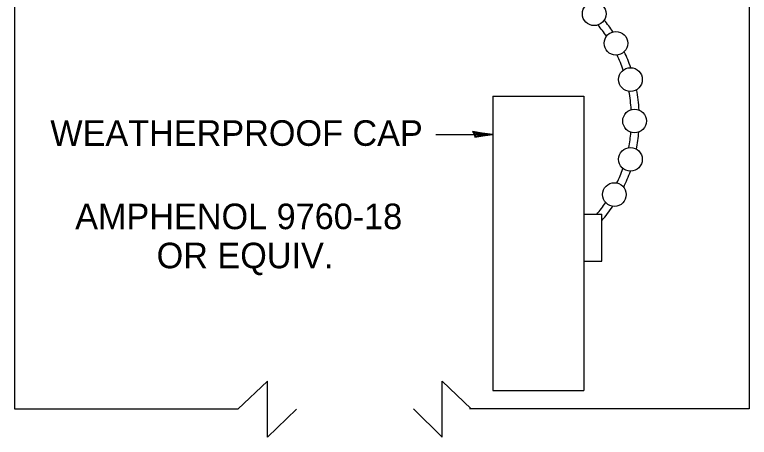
# Model space of a CAD drawing. Extents: x 0 to 2.83, y 0 to 1.83.
# Drawn here: x 1.0017 to 1.2106, y 0.2131 to 0.3333 of the extents above; entities that cross this region are included whole.
import ezdxf

# ---------------------------------------------------------------- set-up
doc = ezdxf.new("R2010")
doc.units = 0
doc.layers.add('RD_Pr_Roadway_Notes', color=7, linetype='Continuous')
doc.layers.add('SH_General_Details', color=7, linetype='Continuous')

msp = doc.modelspace()

# ---------------------------------------------------------------- linework, layer by layer
at = {"layer": 'RD_Pr_Roadway_Notes'}
msp.add_line((1.1215206684336663, 0.29925084539254565), (1.1377356684275568, 0.29925084539254565), dxfattribs=at)
msp.add_lwpolyline([(1.1324190017648637, 0.2993275120457019), (1.1325973350868224, 0.29853584537853856), (1.1348423350915908, 0.2988791787227001), (1.1377356684275568, 0.29925084539254565), (1.1346490017638207, 0.2996741787192728), (1.1319440017603934, 0.3001475120579209), (1.1324190017648637, 0.2993275120457019), (1.1326556684241293, 0.29880417871450443), (1.1357906684347092, 0.29925417872270005), (1.1323640017577112, 0.29985584539150256), (1.1328706684180199, 0.2991808453795816), (1.1343123351000846, 0.29927084539284365), (1.1329273350902498, 0.299484178721657)], dxfattribs=at)
at = {"layer": 'SH_General_Details'}
for p, q in [((1.2106190017529428, 0.49887584539254565), (1.2106190017529428, 0.22119584538539308)), ((1.001729001767248, 0.2211125120518114), (1.001729001767248, 0.33734751204599994)), ((1.1377356684275568, 0.31012917872270007), (1.1377356684275568, 0.22640751204838414)), ((1.1377356684275568, 0.31012917872270007), (1.163547335095018, 0.31012917872270007)), ((1.163547335095018, 0.31012917872270007), (1.163547335095018, 0.22640751204838414)), ((1.163547335095018, 0.27658417872538227), (1.1687156684265136, 0.27658417872538227)), ((1.1687156684265136, 0.2632625120480861), (1.1687156684265136, 0.27658417872538227)), ((1.163547335095018, 0.2632625120480861), (1.1687156684265136, 0.2632625120480861)), ((1.07362066841802, 0.2291375120480861), (1.0652223350868224, 0.2211125120518114)), ((1.07362066841802, 0.21313084538777727), (1.07362066841802, 0.2291375120480861)), ((1.1232990017600952, 0.2132125120555367), (1.1232990017600952, 0.22909584538092276)), ((1.131489001757711, 0.22119584538539308), (1.1232990017600952, 0.22909584538092276)), ((1.1377356684275568, 0.22640751204838414), (1.163547335095018, 0.22640751204838414)), ((1.0652223350868224, 0.2211125120518114), (1.001729001767248, 0.2211125120518114)), ((1.0818523351021707, 0.2211125120518114), (1.07362066841802, 0.21313084538777727)), ((1.1232990017600952, 0.2132125120555367), (1.1151073350974023, 0.22119584538539308)), ((1.2106190017529428, 0.22119584538539308), (1.131074001755625, 0.22119584538539308))]:
    msp.add_line(p, q, dxfattribs=at)
for centre in [(1.1665078918405474, 0.33361450701927203), (1.1726969596408903, 0.3252142560874428), (1.1768230048679411, 0.314899143060049), (1.1780015542373656, 0.3031102821027245), (1.1768230048679411, 0.2922047719751801), (1.172254723038584, 0.2821848574874308)]:
    msp.add_circle(centre, 0.003367283917925027, dxfattribs=at)
for radius, start, end in [(0.04224509929013406, 33.8074305555556, 39.24791111111115), (0.04448996132261674, 33.831180555555584, 39.20043888888892), (0.04224509929013406, 19.176044444444486, 25.4633805555556), (0.04448996132261674, 19.109830555555575, 25.43975000000002), (0.04224509929013406, 3.5807333333333773, 10.723050000000043), (0.04448996132261674, 3.244902777777803, 10.789386111111135), (0.04224509929013406, 348.8559055555556, 354.85277500000007), (0.04448996132261674, 348.86256388888893, 355.1886638888889), (0.04224509929013406, 334.4375694444445, 340.4904583333334), (0.04448996132261674, 334.10057222222224, 340.4843666666667), (0.04224509929013406, 320.0043472222223, 325.7089583333334), (0.04448996132261674, 319.47127222222224, 326.0453888888889)]:
    msp.add_arc((1.1348796362348497, 0.30369999490131994), radius, start, end, dxfattribs=at)

# ---------------------------------------------------------------- texts
at = {"layer": 'RD_Pr_Roadway_Notes'}
for s, p in [('WEATHERPROOF CAP', (1.0118546069143894, 0.296042512058964)), ('AMPHENOL 9760-18', (1.0189304371694348, 0.2723375120555367)), ('OR EQUIV.', (1.0420836260931845, 0.2612158453856911))]:
    msp.add_text(s, height=0.007273319999999999, dxfattribs=at).set_placement(p)

doc.saveas('drawing.dxf')
